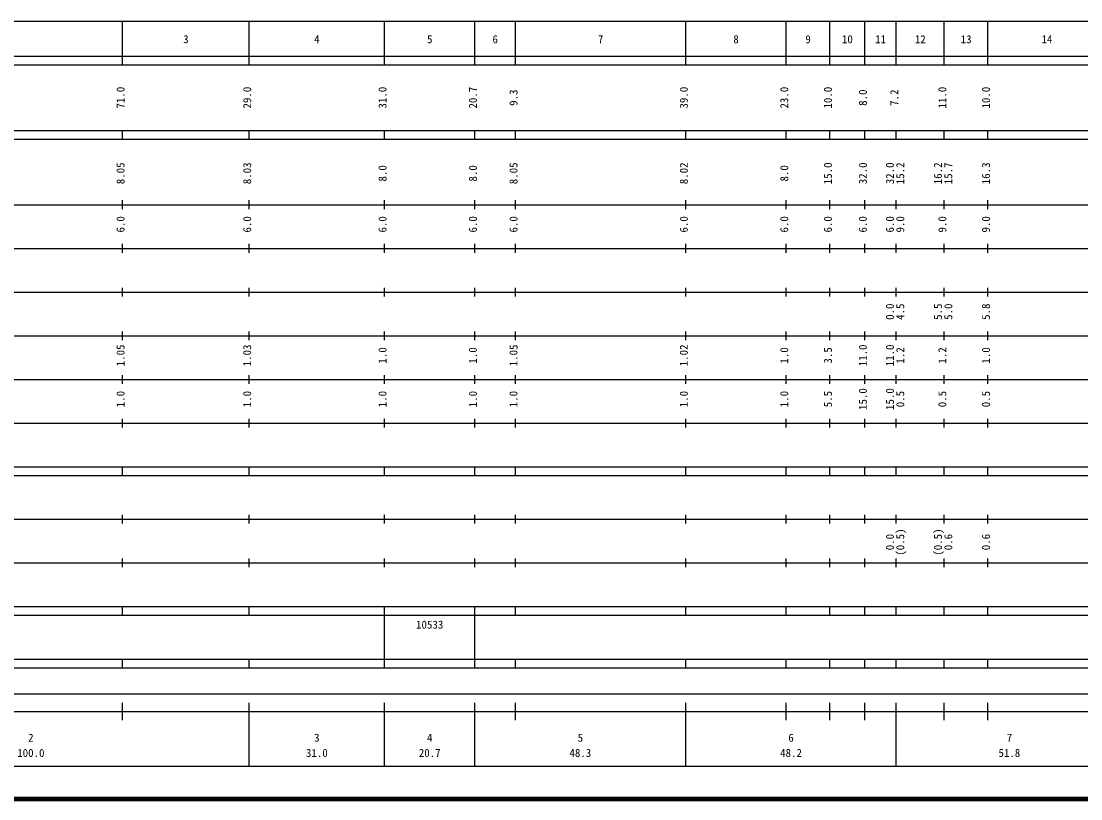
# Model space of a CAD drawing. Units: millimetres on the paper, enlarged 1000 times. Extents: x 40000 to 680000, y 20000 to 380000.
# Drawn here: x 215788 to 458459, y 20000 to 198000 of the extents above; entities that cross this region are included whole.
import ezdxf
from ezdxf.enums import TextEntityAlignment as Align

# ---------------------------------------------------------------- set-up
doc = ezdxf.new("R2010")
doc.units = ezdxf.units.MM
doc.header["$LTSCALE"] = 1000
doc.layers.add('M-TTL', color=2, linetype='Continuous', lineweight=140)
doc.layers.add('M-TTL-BAND', color=7, linetype='Continuous', lineweight=25)
doc.styles.add('ＭＳ ゴシック', font='')
doc.styles.get('ＭＳ ゴシック').set_extended_font_data('MS Gothic')

msp = doc.modelspace()

# ---------------------------------------------------------------- linework, layer by layer
at = {"layer": 'M-TTL'}
msp.add_line((40000, 20000), (680000, 20000), dxfattribs=at)
at = {"layer": 'M-TTL-BAND'}
for p, q in [((68000, 198000), (579000, 198000)), ((239000, 188000), (239000, 198000)), ((268000, 188000), (268000, 198000)), ((299000, 188000), (299000, 198000)), ((319700, 188000), (319700, 198000)), ((329000, 188000), (329000, 198000)), ((368000, 188000), (368000, 198000)), ((391000, 188000), (391000, 198000)), ((401000, 188000), (401000, 198000)), ((409000, 188000), (409000, 198000)), ((416200, 188000), (416200, 198000)), ((427200, 188000), (427200, 198000)), ((437200, 188000), (437200, 198000)), ((40000, 190000), (579000, 190000)), ((40000, 188000), (579000, 188000)), ((40000, 173000), (579000, 173000)), ((239000, 171000), (239000, 173000)), ((268000, 171000), (268000, 173000)), ((299000, 171000), (299000, 173000)), ((319700, 171000), (319700, 173000)), ((329000, 171000), (329000, 173000)), ((368000, 171000), (368000, 173000)), ((391000, 171000), (391000, 173000)), ((401000, 171000), (401000, 173000)), ((409000, 171000), (409000, 173000)), ((416200, 171000), (416200, 173000)), ((427200, 171000), (427200, 173000)), ((437200, 171000), (437200, 173000)), ((40000, 171000), (579000, 171000)), ((40000, 156000), (579000, 156000)), ((239000, 155000), (239000, 157000)), ((268000, 155000), (268000, 157000)), ((299000, 155000), (299000, 157000)), ((319700, 155000), (319700, 157000)), ((329000, 155000), (329000, 157000)), ((368000, 155000), (368000, 157000)), ((391000, 155000), (391000, 157000)), ((401000, 155000), (401000, 157000)), ((409000, 155000), (409000, 157000)), ((416200, 155000), (416200, 157000)), ((427200, 155000), (427200, 157000)), ((437200, 155000), (437200, 157000)), ((46000, 146000), (579000, 146000)), ((239000, 145000), (239000, 147000)), ((268000, 145000), (268000, 147000)), ((299000, 145000), (299000, 147000)), ((319700, 145000), (319700, 147000)), ((329000, 145000), (329000, 147000)), ((368000, 145000), (368000, 147000)), ((391000, 145000), (391000, 147000)), ((401000, 145000), (401000, 147000)), ((409000, 145000), (409000, 147000)), ((416200, 145000), (416200, 147000)), ((427200, 145000), (427200, 147000)), ((437200, 145000), (437200, 147000)), ((52000, 136000), (579000, 136000)), ((239000, 135000), (239000, 137000)), ((268000, 135000), (268000, 137000)), ((299000, 135000), (299000, 137000)), ((319700, 135000), (319700, 137000)), ((329000, 135000), (329000, 137000)), ((368000, 135000), (368000, 137000)), ((391000, 135000), (391000, 137000)), ((401000, 135000), (401000, 137000)), ((409000, 135000), (409000, 137000)), ((416200, 135000), (416200, 137000)), ((427200, 135000), (427200, 137000)), ((437200, 135000), (437200, 137000)), ((239000, 125000), (239000, 127000)), ((268000, 125000), (268000, 127000)), ((299000, 125000), (299000, 127000)), ((319700, 125000), (319700, 127000)), ((329000, 125000), (329000, 127000)), ((368000, 125000), (368000, 127000)), ((391000, 125000), (391000, 127000)), ((401000, 125000), (401000, 127000)), ((409000, 125000), (409000, 127000)), ((416200, 125000), (416200, 127000)), ((427200, 125000), (427200, 127000)), ((437200, 125000), (437200, 127000)), ((46000, 126000), (579000, 126000)), ((239000, 115000), (239000, 117000)), ((268000, 115000), (268000, 117000)), ((299000, 115000), (299000, 117000)), ((319700, 115000), (319700, 117000)), ((329000, 115000), (329000, 117000)), ((368000, 115000), (368000, 117000)), ((391000, 115000), (391000, 117000)), ((401000, 115000), (401000, 117000)), ((409000, 115000), (409000, 117000)), ((416200, 115000), (416200, 117000)), ((427200, 115000), (427200, 117000)), ((437200, 115000), (437200, 117000)), ((52000, 116000), (579000, 116000)), ((239000, 105000), (239000, 107000)), ((268000, 105000), (268000, 107000)), ((299000, 105000), (299000, 107000)), ((319700, 105000), (319700, 107000)), ((329000, 105000), (329000, 107000)), ((368000, 105000), (368000, 107000)), ((391000, 105000), (391000, 107000)), ((401000, 105000), (401000, 107000)), ((409000, 105000), (409000, 107000)), ((416200, 105000), (416200, 107000)), ((427200, 105000), (427200, 107000)), ((437200, 105000), (437200, 107000)), ((46000, 106000), (579000, 106000)), ((40000, 96000), (579000, 96000)), ((239000, 94000), (239000, 96000)), ((268000, 94000), (268000, 96000)), ((299000, 94000), (299000, 96000)), ((319700, 94000), (319700, 96000)), ((329000, 94000), (329000, 96000)), ((368000, 94000), (368000, 96000)), ((391000, 94000), (391000, 96000)), ((401000, 94000), (401000, 96000)), ((409000, 94000), (409000, 96000)), ((416200, 94000), (416200, 96000)), ((427200, 94000), (427200, 96000)), ((437200, 94000), (437200, 96000)), ((40000, 94000), (579000, 94000)), ((239000, 83000), (239000, 85000)), ((268000, 83000), (268000, 85000)), ((299000, 83000), (299000, 85000)), ((319700, 83000), (319700, 85000)), ((329000, 83000), (329000, 85000)), ((368000, 83000), (368000, 85000)), ((391000, 83000), (391000, 85000)), ((401000, 83000), (401000, 85000)), ((409000, 83000), (409000, 85000)), ((416200, 83000), (416200, 85000)), ((427200, 83000), (427200, 85000)), ((437200, 83000), (437200, 85000)), ((49000, 84000), (579000, 84000)), ((40000, 74000), (579000, 74000)), ((239000, 73000), (239000, 75000)), ((268000, 73000), (268000, 75000)), ((299000, 73000), (299000, 75000)), ((319700, 73000), (319700, 75000)), ((329000, 73000), (329000, 75000)), ((368000, 73000), (368000, 75000)), ((391000, 73000), (391000, 75000)), ((401000, 73000), (401000, 75000)), ((409000, 73000), (409000, 75000)), ((416200, 73000), (416200, 75000)), ((427200, 73000), (427200, 75000)), ((437200, 73000), (437200, 75000)), ((40000, 64000), (579000, 64000)), ((239000, 62000), (239000, 64000)), ((268000, 62000), (268000, 64000)), ((299000, 62000), (299000, 64000)), ((319700, 62000), (319700, 64000)), ((329000, 62000), (329000, 64000)), ((368000, 62000), (368000, 64000)), ((391000, 62000), (391000, 64000)), ((401000, 62000), (401000, 64000)), ((409000, 62000), (409000, 64000)), ((416200, 62000), (416200, 64000)), ((427200, 62000), (427200, 64000)), ((437200, 62000), (437200, 64000)), ((40000, 62000), (579000, 62000)), ((299000, 52000), (299000, 62000)), ((319700, 52000), (319700, 62000)), ((40000, 52000), (579000, 52000)), ((239000, 50000), (239000, 52000)), ((268000, 50000), (268000, 52000)), ((299000, 50000), (299000, 52000)), ((319700, 50000), (319700, 52000)), ((329000, 50000), (329000, 52000)), ((368000, 50000), (368000, 52000)), ((391000, 50000), (391000, 52000)), ((401000, 50000), (401000, 52000)), ((409000, 50000), (409000, 52000)), ((416200, 50000), (416200, 52000)), ((427200, 50000), (427200, 52000)), ((437200, 50000), (437200, 52000)), ((40000, 50000), (579000, 50000)), ((71000, 44000), (474200, 44000)), ((239000, 38000), (239000, 42000)), ((268000, 27500), (268000, 42000)), ((299000, 27500), (299000, 42000)), ((319700, 27500), (319700, 42000)), ((329000, 38000), (329000, 42000)), ((368000, 27500), (368000, 42000)), ((391000, 38000), (391000, 42000)), ((401000, 38000), (401000, 42000)), ((409000, 38000), (409000, 42000)), ((416200, 27500), (416200, 42000)), ((427200, 38000), (427200, 42000)), ((437200, 38000), (437200, 42000)), ((40000, 40000), (579000, 40000)), ((68000, 27500), (579000, 27500))]:
    msp.add_line(p, q, dxfattribs=at)

# ---------------------------------------------------------------- texts
at = {"layer": 'M-TTL-BAND', "style": 'ＭＳ ゴシック'}
for s, p in [('3', (253500, 192405)), ('4', (283500, 192405)), ('5', (309350, 192405)), ('6', (324350, 192405)), ('7', (348500, 192405)), ('8', (379500, 192405)), ('9', (396000, 192405)), ('10', (405000, 192405)), ('11', (412600, 192405)), ('12', (421700, 192405)), ('13', (432200, 192405)), ('14', (450700, 192405)), ('2', (218000, 32523)), ('3', (283500, 32523)), ('4', (309350, 32523)), ('5', (343850, 32523)), ('6', (392100, 32523)), ('7', (442100, 32523)), ('100.0', (218000, 29033)), ('31.0', (283500, 29033)), ('20.7', (309350, 29033)), ('48.3', (343850, 29033)), ('48.2', (392100, 29033)), ('51.8', (442100, 29033))]:
    msp.add_text(s, height=1833, dxfattribs=at).set_placement(p, align=Align.BOTTOM_CENTER)
for s, p in [('71.0', (240000, 180500)), ('29.0', (269000, 180500)), ('31.0', (300000, 180500)), ('20.7', (320700, 180500)), ('9.3', (330000, 180500)), ('39.0', (369000, 180500)), ('23.0', (392000, 180500)), ('10.0', (402000, 180500)), ('8.0', (410000, 180500)), ('7.2', (417200, 180500)), ('11.0', (428200, 180500)), ('10.0', (438200, 180500)), ('8.05', (240000, 163174)), ('8.03', (269000, 163174)), ('8.05', (330000, 163174)), ('8.02', (369000, 163174)), ('15.0', (402000, 163174)), ('32.0', (410000, 163174)), ('32.0', (416200, 163174)), ('15.2', (418570, 163174)), ('16.2', (427200, 163174)), ('15.7', (429570, 163174)), ('16.3', (438200, 163174)), ('8.0', (300000, 163174)), ('8.0', (320700, 163174)), ('8.0', (392000, 163174)), ('6.0', (240000, 151500)), ('6.0', (269000, 151500)), ('6.0', (300000, 151500)), ('6.0', (320700, 151500)), ('6.0', (330000, 151500)), ('6.0', (369000, 151500)), ('6.0', (392000, 151500)), ('6.0', (402000, 151500)), ('6.0', (410000, 151500)), ('6.0', (416200, 151500)), ('9.0', (418570, 151500)), ('9.0', (428200, 151500)), ('9.0', (438200, 151500)), ('0.0', (416200, 131500)), ('4.5', (418570, 131500)), ('5.5', (427200, 131500)), ('5.0', (429570, 131500)), ('5.8', (438200, 131500)), ('1.05', (240000, 121500)), ('1.03', (269000, 121500)), ('1.05', (330000, 121500)), ('1.02', (369000, 121500)), ('11.0', (410000, 121500)), ('11.0', (416200, 121500)), ('1.0', (300000, 121500)), ('1.0', (320700, 121500)), ('1.0', (392000, 121500)), ('3.5', (402000, 121500)), ('1.2', (418570, 121500)), ('1.2', (428200, 121500)), ('1.0', (438200, 121500)), ('1.0', (240000, 111500)), ('1.0', (269000, 111500)), ('1.0', (300000, 111500)), ('1.0', (320700, 111500)), ('1.0', (330000, 111500)), ('1.0', (369000, 111500)), ('1.0', (392000, 111500)), ('5.5', (402000, 111500)), ('15.0', (410000, 111500)), ('15.0', (416200, 111500)), ('0.5', (418570, 111500)), ('0.5', (428200, 111500)), ('0.5', (438200, 111500)), ('0.0', (416200, 78764)), ('(0.5)', (418570, 78764)), ('(0.5)', (427200, 78764)), ('0.6', (429570, 78764)), ('0.6', (438200, 78764))]:
    msp.add_text(s, height=1833, rotation=90, dxfattribs=at).set_placement(p, align=Align.BOTTOM_CENTER)
msp.add_text('10533', height=1833, dxfattribs=at).set_placement((306225, 58405), align=Align.BOTTOM_LEFT)

doc.saveas('drawing.dxf')
